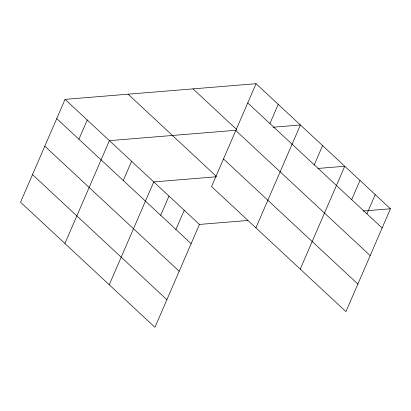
<?xml version="1.0" encoding="UTF-8"?>
<svg xmlns="http://www.w3.org/2000/svg" width="411" height="411" viewBox="0 0 411 411"><rect width="100%" height="100%" fill="white"/><g stroke="black" fill="none" stroke-linecap="round" stroke-linejoin="round"><path stroke-width="0.62" d="M256.058 83.705L211.547 186.563L345.939 311.636L390.45 208.783L256.058 83.705L65.061 99.364L20.55 202.217L154.942 327.295L199.453 224.437L247.838 220.471M78.917 139.221L87.235 120.002M64.902 243.492L109.408 140.639L236.104 130.251M123.264 180.496L131.587 161.276M109.249 284.766L153.76 181.914L216.15 176.797M160.67 215.313L168.993 196.088M175.903 229.487L184.22 210.262M269.914 123.567L278.232 104.343M255.899 227.838L300.405 124.98L273.032 127.225M314.261 164.842L322.584 145.617M300.246 269.113L344.757 166.255L318.016 168.448M351.667 199.654L359.99 180.429M366.9 213.828L375.217 194.609M363.072 211.028L390.45 208.783M247.735 102.93L382.132 228.002M193.026 88.874L236.453 129.29M235.796 130.528L370.188 255.601M223.492 158.965L357.883 284.037M128.088 94.196L216.325 176.314M65.061 99.364L199.453 224.437M56.739 118.584L191.136 243.661M44.799 146.182L179.191 271.26M32.495 174.618L166.887 299.696"/></g></svg>
